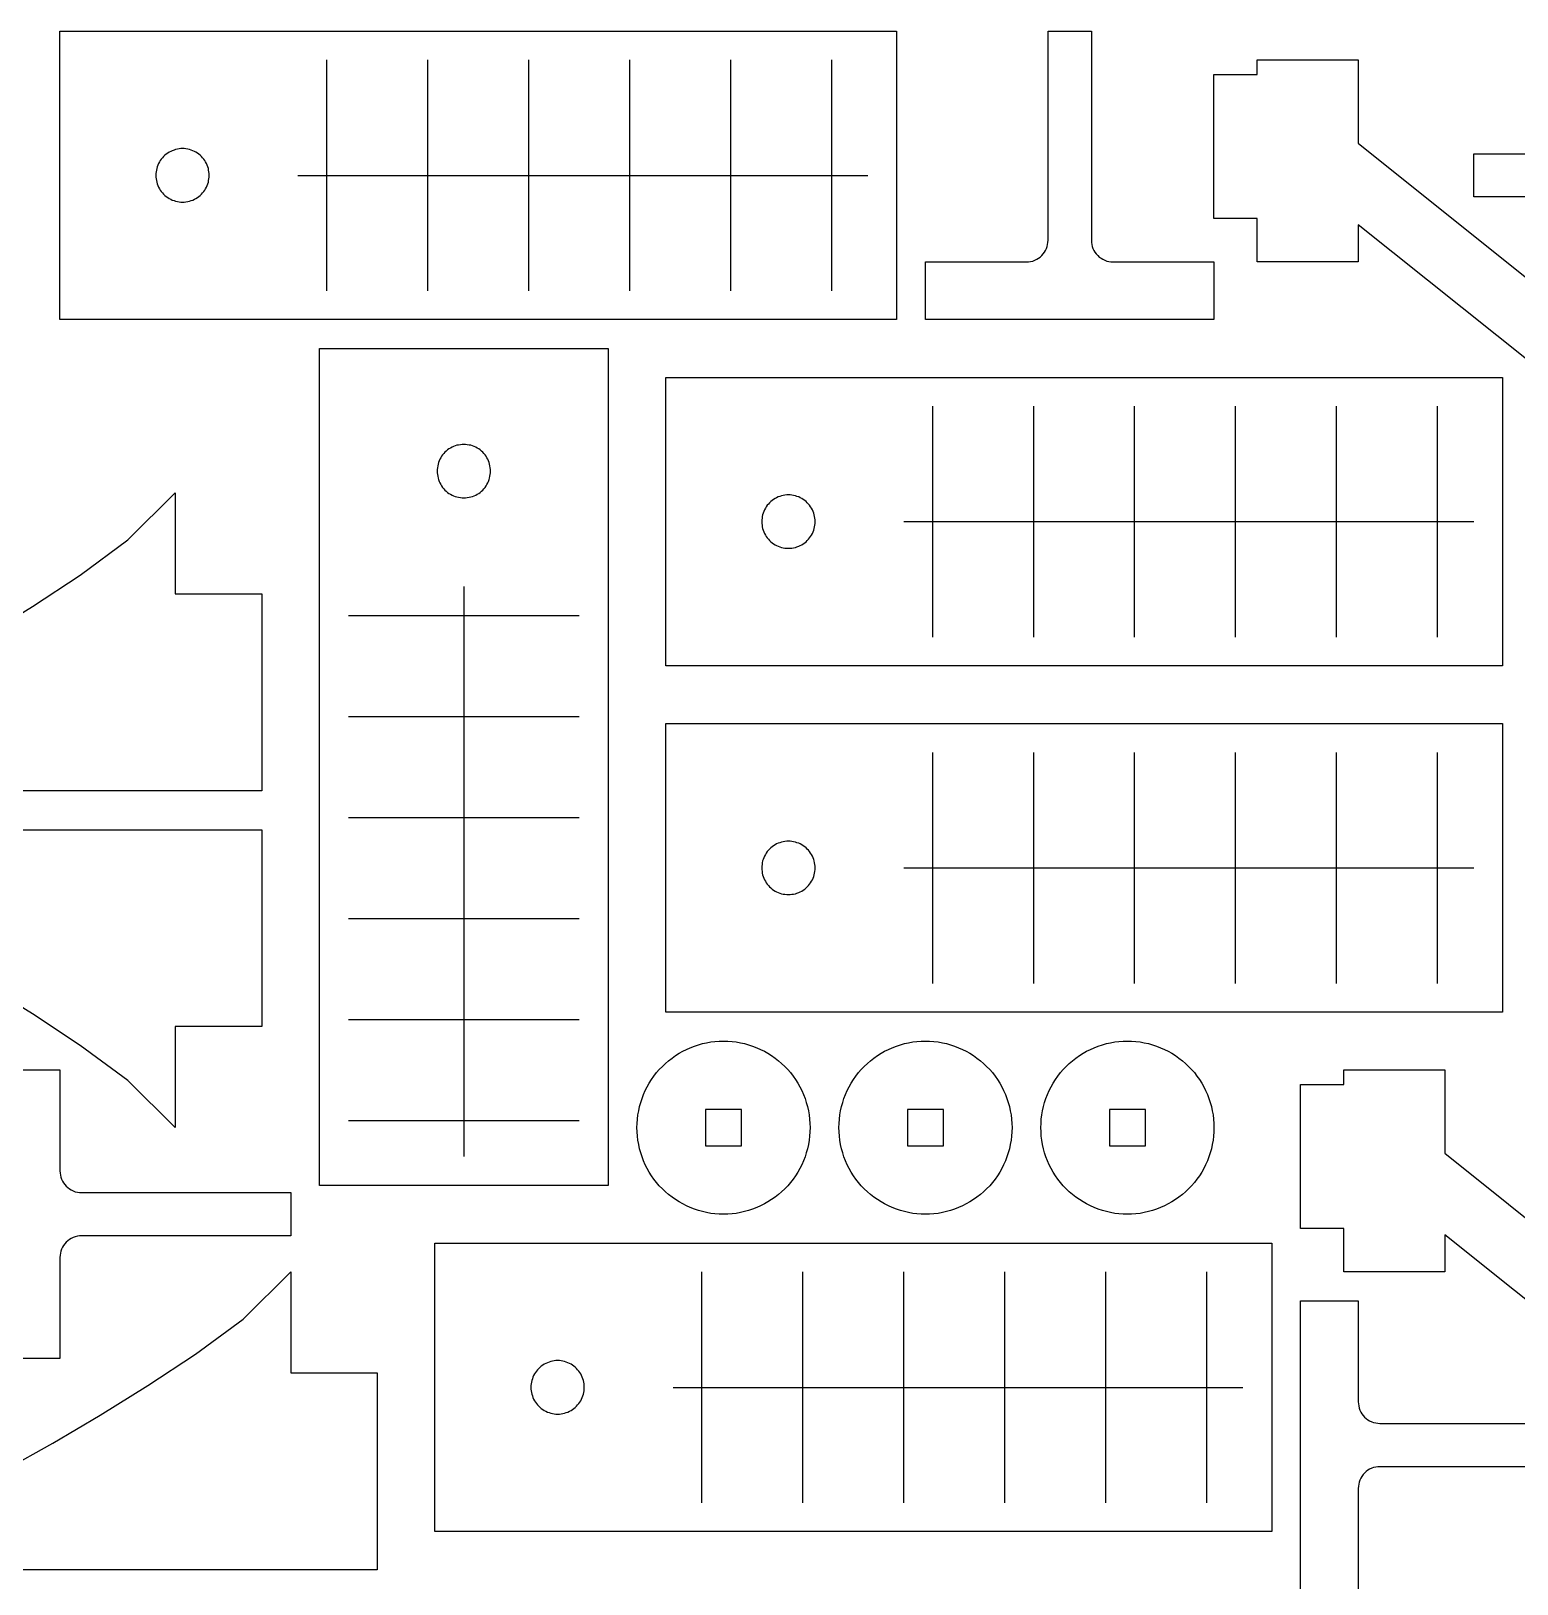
# Model space of a CAD drawing. Header units: millimetres. Extents: x 5 to 513, y 5 to 395.
# Drawn here: x 351 to 454, y 193.4 to 301 of the extents above; entities that cross this region are included whole.
import ezdxf

# ---------------------------------------------------------------- set-up
doc = ezdxf.new("R2010")
doc.units = ezdxf.units.MM
doc.layers.add('CUT', color=1, linetype='Continuous')
doc.layers.add('ENGRAVE', color=5, linetype='Continuous')

msp = doc.modelspace()

# ---------------------------------------------------------------- linework, layer by layer
at = {"layer": 'CUT'}
for points in [[(353, 281), (353, 301), (411, 301), (411, 281)], [(433, 285), (433, 284.96), (433, 281.04), (433, 281), (432.96, 281), (413.04, 281), (413, 281), (413, 281.04), (413, 284.96), (413, 285), (413.04, 285), (420, 285), (420.15, 285.01), (420.29, 285.03), (420.44, 285.06), (420.57, 285.11), (420.71, 285.18), (420.83, 285.25), (420.95, 285.34), (421.06, 285.44), (421.16, 285.55), (421.25, 285.67), (421.32, 285.79), (421.39, 285.93), (421.44, 286.06), (421.47, 286.21), (421.49, 286.35), (421.5, 286.5), (421.5, 300.96), (421.5, 301), (421.54, 301), (424.46, 301), (424.5, 301), (424.5, 300.96), (424.5, 286.5), (424.51, 286.35), (424.53, 286.21), (424.56, 286.06), (424.61, 285.93), (424.68, 285.79), (424.75, 285.67), (424.84, 285.55), (424.94, 285.44), (425.05, 285.34), (425.17, 285.25), (425.29, 285.18), (425.43, 285.11), (425.56, 285.06), (425.71, 285.03), (425.85, 285.01), (426, 285), (432.96, 285)], [(363.35, 291.12), (363.33, 291.24), (363.31, 291.36), (363.29, 291.48), (363.25, 291.59), (363.21, 291.71), (363.16, 291.82), (363.1, 291.93), (363.04, 292.03), (362.97, 292.13), (362.89, 292.22), (362.81, 292.31), (362.72, 292.39), (362.63, 292.47), (362.53, 292.54), (362.43, 292.6), (362.32, 292.66), (362.21, 292.71), (362.09, 292.75), (361.98, 292.79), (361.86, 292.81), (361.74, 292.83), (361.62, 292.85), (361.5, 292.85), (361.38, 292.85), (361.26, 292.83), (361.14, 292.81), (361.02, 292.79), (360.91, 292.75), (360.79, 292.71), (360.68, 292.66), (360.58, 292.6), (360.47, 292.54), (360.37, 292.47), (360.28, 292.39), (360.19, 292.31), (360.11, 292.22), (360.03, 292.13), (359.96, 292.03), (359.9, 291.93), (359.84, 291.82), (359.79, 291.71), (359.75, 291.59), (359.71, 291.48), (359.69, 291.36), (359.67, 291.24), (359.65, 291.12), (359.65, 291), (359.65, 290.88), (359.67, 290.76), (359.69, 290.64), (359.71, 290.52), (359.75, 290.41), (359.79, 290.29), (359.84, 290.18), (359.9, 290.07), (359.96, 289.97), (360.03, 289.87), (360.11, 289.78), (360.19, 289.69), (360.28, 289.61), (360.37, 289.53), (360.47, 289.46), (360.58, 289.4), (360.68, 289.34), (360.79, 289.29), (360.91, 289.25), (361.02, 289.21), (361.14, 289.19), (361.26, 289.17), (361.38, 289.15), (361.5, 289.15), (361.62, 289.15), (361.74, 289.17), (361.86, 289.19), (361.98, 289.21), (362.09, 289.25), (362.21, 289.29), (362.32, 289.34), (362.43, 289.4), (362.53, 289.46), (362.63, 289.53), (362.72, 289.61), (362.81, 289.69), (362.89, 289.78), (362.97, 289.87), (363.04, 289.97), (363.1, 290.07), (363.16, 290.18), (363.21, 290.29), (363.25, 290.41), (363.29, 290.52), (363.31, 290.64), (363.33, 290.76), (363.35, 290.88), (363.35, 291)], [(371, 279), (391, 279), (391, 221), (371, 221)], [(395, 257), (395, 277), (453, 277), (453, 257)], [(381.12, 268.65), (381.24, 268.67), (381.36, 268.69), (381.48, 268.71), (381.59, 268.75), (381.71, 268.79), (381.82, 268.84), (381.93, 268.9), (382.03, 268.96), (382.13, 269.03), (382.22, 269.11), (382.31, 269.19), (382.39, 269.28), (382.47, 269.37), (382.54, 269.47), (382.6, 269.57), (382.66, 269.68), (382.71, 269.79), (382.75, 269.91), (382.79, 270.02), (382.81, 270.14), (382.83, 270.26), (382.85, 270.38), (382.85, 270.5), (382.85, 270.62), (382.83, 270.74), (382.81, 270.86), (382.79, 270.98), (382.75, 271.09), (382.71, 271.21), (382.66, 271.32), (382.6, 271.42), (382.54, 271.53), (382.47, 271.63), (382.39, 271.72), (382.31, 271.81), (382.22, 271.89), (382.13, 271.97), (382.03, 272.04), (381.93, 272.1), (381.82, 272.16), (381.71, 272.21), (381.59, 272.25), (381.48, 272.29), (381.36, 272.31), (381.24, 272.33), (381.12, 272.35), (381, 272.35), (380.88, 272.35), (380.76, 272.33), (380.64, 272.31), (380.52, 272.29), (380.41, 272.25), (380.29, 272.21), (380.18, 272.16), (380.07, 272.1), (379.97, 272.04), (379.87, 271.97), (379.78, 271.89), (379.69, 271.81), (379.61, 271.72), (379.53, 271.63), (379.46, 271.53), (379.4, 271.42), (379.34, 271.32), (379.29, 271.21), (379.25, 271.09), (379.21, 270.98), (379.19, 270.86), (379.17, 270.74), (379.15, 270.62), (379.15, 270.5), (379.15, 270.38), (379.17, 270.26), (379.19, 270.14), (379.21, 270.02), (379.25, 269.91), (379.29, 269.79), (379.34, 269.68), (379.4, 269.57), (379.46, 269.47), (379.53, 269.37), (379.61, 269.28), (379.69, 269.19), (379.78, 269.11), (379.87, 269.03), (379.97, 268.96), (380.07, 268.9), (380.18, 268.84), (380.29, 268.79), (380.41, 268.75), (380.52, 268.71), (380.64, 268.69), (380.76, 268.67), (380.88, 268.65), (381, 268.65)], [(405.35, 267.12), (405.33, 267.24), (405.31, 267.36), (405.29, 267.48), (405.25, 267.59), (405.21, 267.71), (405.16, 267.82), (405.1, 267.93), (405.04, 268.03), (404.97, 268.13), (404.89, 268.22), (404.81, 268.31), (404.72, 268.39), (404.63, 268.47), (404.53, 268.54), (404.43, 268.6), (404.32, 268.66), (404.21, 268.71), (404.09, 268.75), (403.98, 268.79), (403.86, 268.81), (403.74, 268.83), (403.62, 268.85), (403.5, 268.85), (403.38, 268.85), (403.26, 268.83), (403.14, 268.81), (403.02, 268.79), (402.91, 268.75), (402.79, 268.71), (402.68, 268.66), (402.57, 268.6), (402.47, 268.54), (402.37, 268.47), (402.28, 268.39), (402.19, 268.31), (402.11, 268.22), (402.03, 268.13), (401.96, 268.03), (401.9, 267.93), (401.84, 267.82), (401.79, 267.71), (401.75, 267.59), (401.71, 267.48), (401.69, 267.36), (401.67, 267.24), (401.65, 267.12), (401.65, 267), (401.65, 266.88), (401.67, 266.76), (401.69, 266.64), (401.71, 266.52), (401.75, 266.41), (401.79, 266.29), (401.84, 266.18), (401.9, 266.07), (401.96, 265.97), (402.03, 265.87), (402.11, 265.78), (402.19, 265.69), (402.28, 265.61), (402.37, 265.53), (402.47, 265.46), (402.57, 265.4), (402.68, 265.34), (402.79, 265.29), (402.91, 265.25), (403.02, 265.21), (403.14, 265.19), (403.26, 265.17), (403.38, 265.15), (403.5, 265.15), (403.62, 265.15), (403.74, 265.17), (403.86, 265.19), (403.98, 265.21), (404.09, 265.25), (404.21, 265.29), (404.32, 265.34), (404.43, 265.4), (404.53, 265.46), (404.63, 265.53), (404.72, 265.61), (404.81, 265.69), (404.89, 265.78), (404.97, 265.87), (405.04, 265.97), (405.1, 266.07), (405.16, 266.18), (405.21, 266.29), (405.25, 266.41), (405.29, 266.52), (405.31, 266.64), (405.33, 266.76), (405.35, 266.88), (405.35, 267)], [(395, 233), (395, 253), (453, 253), (453, 233)], [(405.35, 243.12), (405.33, 243.24), (405.31, 243.36), (405.29, 243.48), (405.25, 243.59), (405.21, 243.71), (405.16, 243.82), (405.1, 243.93), (405.04, 244.03), (404.97, 244.13), (404.89, 244.22), (404.81, 244.31), (404.72, 244.39), (404.63, 244.47), (404.53, 244.54), (404.43, 244.6), (404.32, 244.66), (404.21, 244.71), (404.09, 244.75), (403.98, 244.79), (403.86, 244.81), (403.74, 244.83), (403.62, 244.85), (403.5, 244.85), (403.38, 244.85), (403.26, 244.83), (403.14, 244.81), (403.02, 244.79), (402.91, 244.75), (402.79, 244.71), (402.68, 244.66), (402.57, 244.6), (402.47, 244.54), (402.37, 244.47), (402.28, 244.39), (402.19, 244.31), (402.11, 244.22), (402.03, 244.13), (401.96, 244.03), (401.9, 243.93), (401.84, 243.82), (401.79, 243.71), (401.75, 243.59), (401.71, 243.48), (401.69, 243.36), (401.67, 243.24), (401.65, 243.12), (401.65, 243), (401.65, 242.88), (401.67, 242.76), (401.69, 242.64), (401.71, 242.52), (401.75, 242.41), (401.79, 242.29), (401.84, 242.18), (401.9, 242.08), (401.96, 241.97), (402.03, 241.87), (402.11, 241.78), (402.19, 241.69), (402.28, 241.61), (402.37, 241.53), (402.47, 241.46), (402.57, 241.4), (402.68, 241.34), (402.79, 241.29), (402.91, 241.25), (403.02, 241.21), (403.14, 241.19), (403.26, 241.17), (403.38, 241.15), (403.5, 241.15), (403.62, 241.15), (403.74, 241.17), (403.86, 241.19), (403.98, 241.21), (404.09, 241.25), (404.21, 241.29), (404.32, 241.34), (404.43, 241.4), (404.53, 241.46), (404.63, 241.53), (404.72, 241.61), (404.81, 241.69), (404.89, 241.78), (404.97, 241.87), (405.04, 241.97), (405.1, 242.08), (405.16, 242.18), (405.21, 242.29), (405.25, 242.41), (405.29, 242.52), (405.31, 242.64), (405.33, 242.76), (405.35, 242.88), (405.35, 243)], [(404.99, 224.71), (404.97, 224.41), (404.94, 224.12), (404.88, 223.83), (404.82, 223.54), (404.74, 223.26), (404.65, 222.98), (404.54, 222.7), (404.42, 222.43), (404.29, 222.17), (404.15, 221.92), (403.99, 221.67), (403.82, 221.43), (403.64, 221.19), (403.45, 220.97), (403.24, 220.76), (403.03, 220.55), (402.81, 220.36), (402.57, 220.18), (402.33, 220.01), (402.08, 219.85), (401.83, 219.71), (401.57, 219.58), (401.3, 219.46), (401.02, 219.35), (400.74, 219.26), (400.46, 219.18), (400.17, 219.12), (399.88, 219.06), (399.59, 219.03), (399.29, 219.01), (399, 219), (398.71, 219.01), (398.41, 219.03), (398.12, 219.06), (397.83, 219.12), (397.54, 219.18), (397.26, 219.26), (396.98, 219.35), (396.7, 219.46), (396.43, 219.58), (396.17, 219.71), (395.92, 219.85), (395.67, 220.01), (395.43, 220.18), (395.19, 220.36), (394.97, 220.55), (394.76, 220.76), (394.55, 220.97), (394.36, 221.19), (394.18, 221.43), (394.01, 221.67), (393.85, 221.92), (393.71, 222.17), (393.58, 222.43), (393.46, 222.7), (393.35, 222.98), (393.26, 223.26), (393.18, 223.54), (393.12, 223.83), (393.06, 224.12), (393.03, 224.41), (393.01, 224.71), (393, 225), (393.01, 225.29), (393.03, 225.59), (393.06, 225.88), (393.12, 226.17), (393.18, 226.46), (393.26, 226.74), (393.35, 227.02), (393.46, 227.3), (393.58, 227.57), (393.71, 227.83), (393.85, 228.08), (394.01, 228.33), (394.18, 228.57), (394.36, 228.81), (394.55, 229.03), (394.76, 229.24), (394.97, 229.45), (395.19, 229.64), (395.43, 229.82), (395.67, 229.99), (395.92, 230.15), (396.17, 230.29), (396.43, 230.42), (396.7, 230.54), (396.98, 230.65), (397.26, 230.74), (397.54, 230.82), (397.83, 230.88), (398.12, 230.94), (398.41, 230.97), (398.71, 230.99), (399, 231), (399.29, 230.99), (399.59, 230.97), (399.88, 230.94), (400.17, 230.88), (400.46, 230.82), (400.74, 230.74), (401.02, 230.65), (401.3, 230.54), (401.57, 230.42), (401.83, 230.29), (402.08, 230.15), (402.33, 229.99), (402.57, 229.82), (402.81, 229.64), (403.03, 229.45), (403.24, 229.24), (403.45, 229.03), (403.64, 228.81), (403.82, 228.57), (403.99, 228.33), (404.15, 228.08), (404.29, 227.83), (404.42, 227.57), (404.54, 227.3), (404.65, 227.02), (404.74, 226.74), (404.82, 226.46), (404.88, 226.17), (404.94, 225.88), (404.97, 225.59), (404.99, 225.29), (405, 225)], [(418.99, 224.71), (418.97, 224.41), (418.94, 224.12), (418.88, 223.83), (418.82, 223.54), (418.74, 223.26), (418.65, 222.98), (418.54, 222.7), (418.42, 222.43), (418.29, 222.17), (418.15, 221.92), (417.99, 221.67), (417.82, 221.43), (417.64, 221.19), (417.45, 220.97), (417.24, 220.76), (417.03, 220.55), (416.81, 220.36), (416.57, 220.18), (416.33, 220.01), (416.08, 219.85), (415.83, 219.71), (415.57, 219.58), (415.3, 219.46), (415.02, 219.35), (414.74, 219.26), (414.46, 219.18), (414.17, 219.12), (413.88, 219.06), (413.59, 219.03), (413.29, 219.01), (413, 219), (412.71, 219.01), (412.41, 219.03), (412.12, 219.06), (411.83, 219.12), (411.54, 219.18), (411.26, 219.26), (410.98, 219.35), (410.7, 219.46), (410.43, 219.58), (410.17, 219.71), (409.92, 219.85), (409.67, 220.01), (409.43, 220.18), (409.19, 220.36), (408.97, 220.55), (408.76, 220.76), (408.55, 220.97), (408.36, 221.19), (408.18, 221.43), (408.01, 221.67), (407.85, 221.92), (407.71, 222.17), (407.58, 222.43), (407.46, 222.7), (407.35, 222.98), (407.26, 223.26), (407.18, 223.54), (407.12, 223.83), (407.06, 224.12), (407.03, 224.41), (407.01, 224.71), (407, 225), (407.01, 225.29), (407.03, 225.59), (407.06, 225.88), (407.12, 226.17), (407.18, 226.46), (407.26, 226.74), (407.35, 227.02), (407.46, 227.3), (407.58, 227.57), (407.71, 227.83), (407.85, 228.08), (408.01, 228.33), (408.18, 228.57), (408.36, 228.81), (408.55, 229.03), (408.76, 229.24), (408.97, 229.45), (409.19, 229.64), (409.43, 229.82), (409.67, 229.99), (409.92, 230.15), (410.17, 230.29), (410.43, 230.42), (410.7, 230.54), (410.98, 230.65), (411.26, 230.74), (411.54, 230.82), (411.83, 230.88), (412.12, 230.94), (412.41, 230.97), (412.71, 230.99), (413, 231), (413.29, 230.99), (413.59, 230.97), (413.88, 230.94), (414.17, 230.88), (414.46, 230.82), (414.74, 230.74), (415.02, 230.65), (415.3, 230.54), (415.57, 230.42), (415.83, 230.29), (416.08, 230.15), (416.33, 229.99), (416.57, 229.82), (416.81, 229.64), (417.03, 229.45), (417.24, 229.24), (417.45, 229.03), (417.64, 228.81), (417.82, 228.57), (417.99, 228.33), (418.15, 228.08), (418.29, 227.83), (418.42, 227.57), (418.54, 227.3), (418.65, 227.02), (418.74, 226.74), (418.82, 226.46), (418.88, 226.17), (418.94, 225.88), (418.97, 225.59), (418.99, 225.29), (419, 225)], [(432.99, 224.71), (432.97, 224.41), (432.94, 224.12), (432.88, 223.83), (432.82, 223.54), (432.74, 223.26), (432.65, 222.98), (432.54, 222.7), (432.42, 222.43), (432.29, 222.17), (432.15, 221.92), (431.99, 221.67), (431.82, 221.43), (431.64, 221.19), (431.45, 220.97), (431.24, 220.76), (431.03, 220.55), (430.81, 220.36), (430.57, 220.18), (430.33, 220.01), (430.08, 219.85), (429.83, 219.71), (429.57, 219.58), (429.3, 219.46), (429.02, 219.35), (428.74, 219.26), (428.46, 219.18), (428.17, 219.12), (427.88, 219.06), (427.59, 219.03), (427.29, 219.01), (427, 219), (426.71, 219.01), (426.41, 219.03), (426.12, 219.06), (425.83, 219.12), (425.54, 219.18), (425.26, 219.26), (424.98, 219.35), (424.7, 219.46), (424.43, 219.58), (424.17, 219.71), (423.92, 219.85), (423.67, 220.01), (423.43, 220.18), (423.19, 220.36), (422.97, 220.55), (422.76, 220.76), (422.55, 220.97), (422.36, 221.19), (422.18, 221.43), (422.01, 221.67), (421.85, 221.92), (421.71, 222.17), (421.58, 222.43), (421.46, 222.7), (421.35, 222.98), (421.26, 223.26), (421.18, 223.54), (421.12, 223.83), (421.06, 224.12), (421.03, 224.41), (421.01, 224.71), (421, 225), (421.01, 225.29), (421.03, 225.59), (421.06, 225.88), (421.12, 226.17), (421.18, 226.46), (421.26, 226.74), (421.35, 227.02), (421.46, 227.3), (421.58, 227.57), (421.71, 227.83), (421.85, 228.08), (422.01, 228.33), (422.18, 228.57), (422.36, 228.81), (422.55, 229.03), (422.76, 229.24), (422.97, 229.45), (423.19, 229.64), (423.43, 229.82), (423.67, 229.99), (423.92, 230.15), (424.17, 230.29), (424.43, 230.42), (424.7, 230.54), (424.98, 230.65), (425.26, 230.74), (425.54, 230.82), (425.83, 230.88), (426.12, 230.94), (426.41, 230.97), (426.71, 230.99), (427, 231), (427.29, 230.99), (427.59, 230.97), (427.88, 230.94), (428.17, 230.88), (428.46, 230.82), (428.74, 230.74), (429.02, 230.65), (429.3, 230.54), (429.57, 230.42), (429.83, 230.29), (430.08, 230.15), (430.33, 229.99), (430.57, 229.82), (430.81, 229.64), (431.03, 229.45), (431.24, 229.24), (431.45, 229.03), (431.64, 228.81), (431.82, 228.57), (431.99, 228.33), (432.15, 228.08), (432.29, 227.83), (432.42, 227.57), (432.54, 227.3), (432.65, 227.02), (432.74, 226.74), (432.82, 226.46), (432.88, 226.17), (432.94, 225.88), (432.97, 225.59), (432.99, 225.29), (433, 225)], [(400.25, 226.25), (397.75, 226.25), (397.75, 223.75), (400.25, 223.75)], [(414.25, 226.25), (411.75, 226.25), (411.75, 223.75), (414.25, 223.75)], [(428.25, 226.25), (425.75, 226.25), (425.75, 223.75), (428.25, 223.75)], [(379, 197), (379, 217), (437, 217), (437, 197)], [(389.35, 207.12), (389.33, 207.24), (389.31, 207.36), (389.29, 207.48), (389.25, 207.59), (389.21, 207.71), (389.16, 207.82), (389.1, 207.93), (389.04, 208.03), (388.97, 208.13), (388.89, 208.22), (388.81, 208.31), (388.72, 208.39), (388.63, 208.47), (388.53, 208.54), (388.43, 208.6), (388.32, 208.66), (388.21, 208.71), (388.09, 208.75), (387.98, 208.79), (387.86, 208.81), (387.74, 208.83), (387.62, 208.85), (387.5, 208.85), (387.38, 208.85), (387.26, 208.83), (387.14, 208.81), (387.02, 208.79), (386.91, 208.75), (386.79, 208.71), (386.68, 208.66), (386.57, 208.6), (386.47, 208.54), (386.37, 208.47), (386.28, 208.39), (386.19, 208.31), (386.11, 208.22), (386.03, 208.13), (385.96, 208.03), (385.9, 207.93), (385.84, 207.82), (385.79, 207.71), (385.75, 207.59), (385.71, 207.48), (385.69, 207.36), (385.67, 207.24), (385.65, 207.12), (385.65, 207), (385.65, 206.88), (385.67, 206.76), (385.69, 206.64), (385.71, 206.52), (385.75, 206.41), (385.79, 206.29), (385.84, 206.18), (385.9, 206.07), (385.96, 205.97), (386.03, 205.87), (386.11, 205.78), (386.19, 205.69), (386.28, 205.61), (386.37, 205.53), (386.47, 205.46), (386.57, 205.4), (386.68, 205.34), (386.79, 205.29), (386.91, 205.25), (387.02, 205.21), (387.14, 205.19), (387.26, 205.17), (387.38, 205.15), (387.5, 205.15), (387.62, 205.15), (387.74, 205.17), (387.86, 205.19), (387.98, 205.21), (388.09, 205.25), (388.21, 205.29), (388.32, 205.34), (388.43, 205.4), (388.53, 205.46), (388.63, 205.53), (388.72, 205.61), (388.81, 205.69), (388.89, 205.78), (388.97, 205.87), (389.04, 205.97), (389.1, 206.07), (389.16, 206.18), (389.21, 206.29), (389.25, 206.41), (389.29, 206.52), (389.31, 206.64), (389.33, 206.76), (389.35, 206.88), (389.35, 207)]]:
    msp.add_lwpolyline(points, close=True, dxfattribs=at)
for points in [[(462.21, 272.22), (443, 287.58), (443, 285), (436, 285), (436, 288), (433, 288), (433, 298), (436, 298), (436, 299), (443, 299), (443, 293.22), (464.96, 275.65)], [(465.5, 289.5), (451.04, 289.5), (451, 289.5), (451, 289.54), (451, 292.46), (451, 292.5), (451.04, 292.5), (465.5, 292.5)], [(347.8, 259.08), (351.1, 261.12), (354.4, 263.3), (357.7, 265.73), (361, 269), (361, 262), (367, 262), (367, 248.35), (297, 248.35)], [(297, 245.65), (367, 245.65), (367, 232), (361, 232), (361, 225), (357.7, 228.27), (354.4, 230.7), (351.1, 232.88), (347.8, 234.92)], [(349.04, 229), (352.96, 229), (353, 229), (353, 228.96), (353, 222), (353.01, 221.85), (353.03, 221.71), (353.06, 221.56), (353.11, 221.43), (353.18, 221.29), (353.25, 221.17), (353.34, 221.05), (353.44, 220.94), (353.55, 220.84), (353.67, 220.75), (353.79, 220.68), (353.93, 220.61), (354.06, 220.56), (354.21, 220.53), (354.35, 220.51), (354.5, 220.5), (368.96, 220.5), (369, 220.5), (369, 220.46), (369, 217.54), (369, 217.5), (368.96, 217.5), (354.5, 217.5), (354.35, 217.49), (354.21, 217.47), (354.06, 217.44), (353.93, 217.39), (353.79, 217.32), (353.67, 217.25), (353.55, 217.16), (353.44, 217.06), (353.34, 216.95), (353.25, 216.83), (353.18, 216.71), (353.11, 216.57), (353.06, 216.44), (353.03, 216.29), (353.01, 216.15), (353, 216), (353, 209.04), (353, 209), (352.96, 209), (349.04, 209)], [(468.21, 202.22), (449, 217.58), (449, 215), (442, 215), (442, 218), (439, 218), (439, 228), (442, 228), (442, 229), (449, 229), (449, 223.22), (470.96, 205.65)], [(349.2, 201.28), (352.5, 203.14), (355.8, 205.08), (359.1, 207.12), (362.4, 209.3), (365.7, 211.73), (369, 215), (369, 208), (375, 208), (375, 194.35), (305, 194.35)], [(439, 193.04), (439, 212.96), (439, 213), (439.04, 213), (442.96, 213), (443, 213), (443, 212.96), (443, 206), (443.01, 205.85), (443.03, 205.71), (443.06, 205.56), (443.11, 205.43), (443.18, 205.29), (443.25, 205.17), (443.34, 205.05), (443.44, 204.94), (443.55, 204.84), (443.67, 204.75), (443.79, 204.68), (443.93, 204.61), (444.06, 204.56), (444.21, 204.53), (444.35, 204.51), (444.5, 204.5), (458.96, 204.5)], [(458.96, 201.5), (444.5, 201.5), (444.35, 201.49), (444.21, 201.47), (444.06, 201.44), (443.93, 201.39), (443.79, 201.32), (443.67, 201.25), (443.55, 201.16), (443.44, 201.06), (443.34, 200.95), (443.25, 200.83), (443.18, 200.71), (443.11, 200.57), (443.06, 200.44), (443.03, 200.29), (443.01, 200.15), (443, 200), (443, 193.04)]]:
    msp.add_lwpolyline(points, dxfattribs=at)
at = {"layer": 'ENGRAVE'}
for points in [[(371.5, 283), (371.5, 299)], [(378.5, 283), (378.5, 299)], [(385.5, 283), (385.5, 299)], [(392.5, 283), (392.5, 299)], [(399.5, 283), (399.5, 299)], [(406.5, 283), (406.5, 299)], [(369.5, 291), (409, 291)], [(413.5, 259), (413.5, 275)], [(420.5, 259), (420.5, 275)], [(427.5, 259), (427.5, 275)], [(434.5, 259), (434.5, 275)], [(441.5, 259), (441.5, 275)], [(448.5, 259), (448.5, 275)], [(411.5, 267), (451, 267)], [(381, 262.5), (381, 223)], [(373, 260.5), (389, 260.5)], [(373, 253.5), (389, 253.5)], [(413.5, 235), (413.5, 251)], [(420.5, 235), (420.5, 251)], [(427.5, 235), (427.5, 251)], [(434.5, 235), (434.5, 251)], [(441.5, 235), (441.5, 251)], [(448.5, 235), (448.5, 251)], [(373, 246.5), (389, 246.5)], [(411.5, 243), (451, 243)], [(373, 239.5), (389, 239.5)], [(373, 232.5), (389, 232.5)], [(373, 225.5), (389, 225.5)], [(397.5, 199), (397.5, 215)], [(404.5, 199), (404.5, 215)], [(411.5, 199), (411.5, 215)], [(418.5, 199), (418.5, 215)], [(425.5, 199), (425.5, 215)], [(432.5, 199), (432.5, 215)], [(395.5, 207), (435, 207)]]:
    msp.add_lwpolyline(points, dxfattribs=at)

doc.saveas('drawing.dxf')
